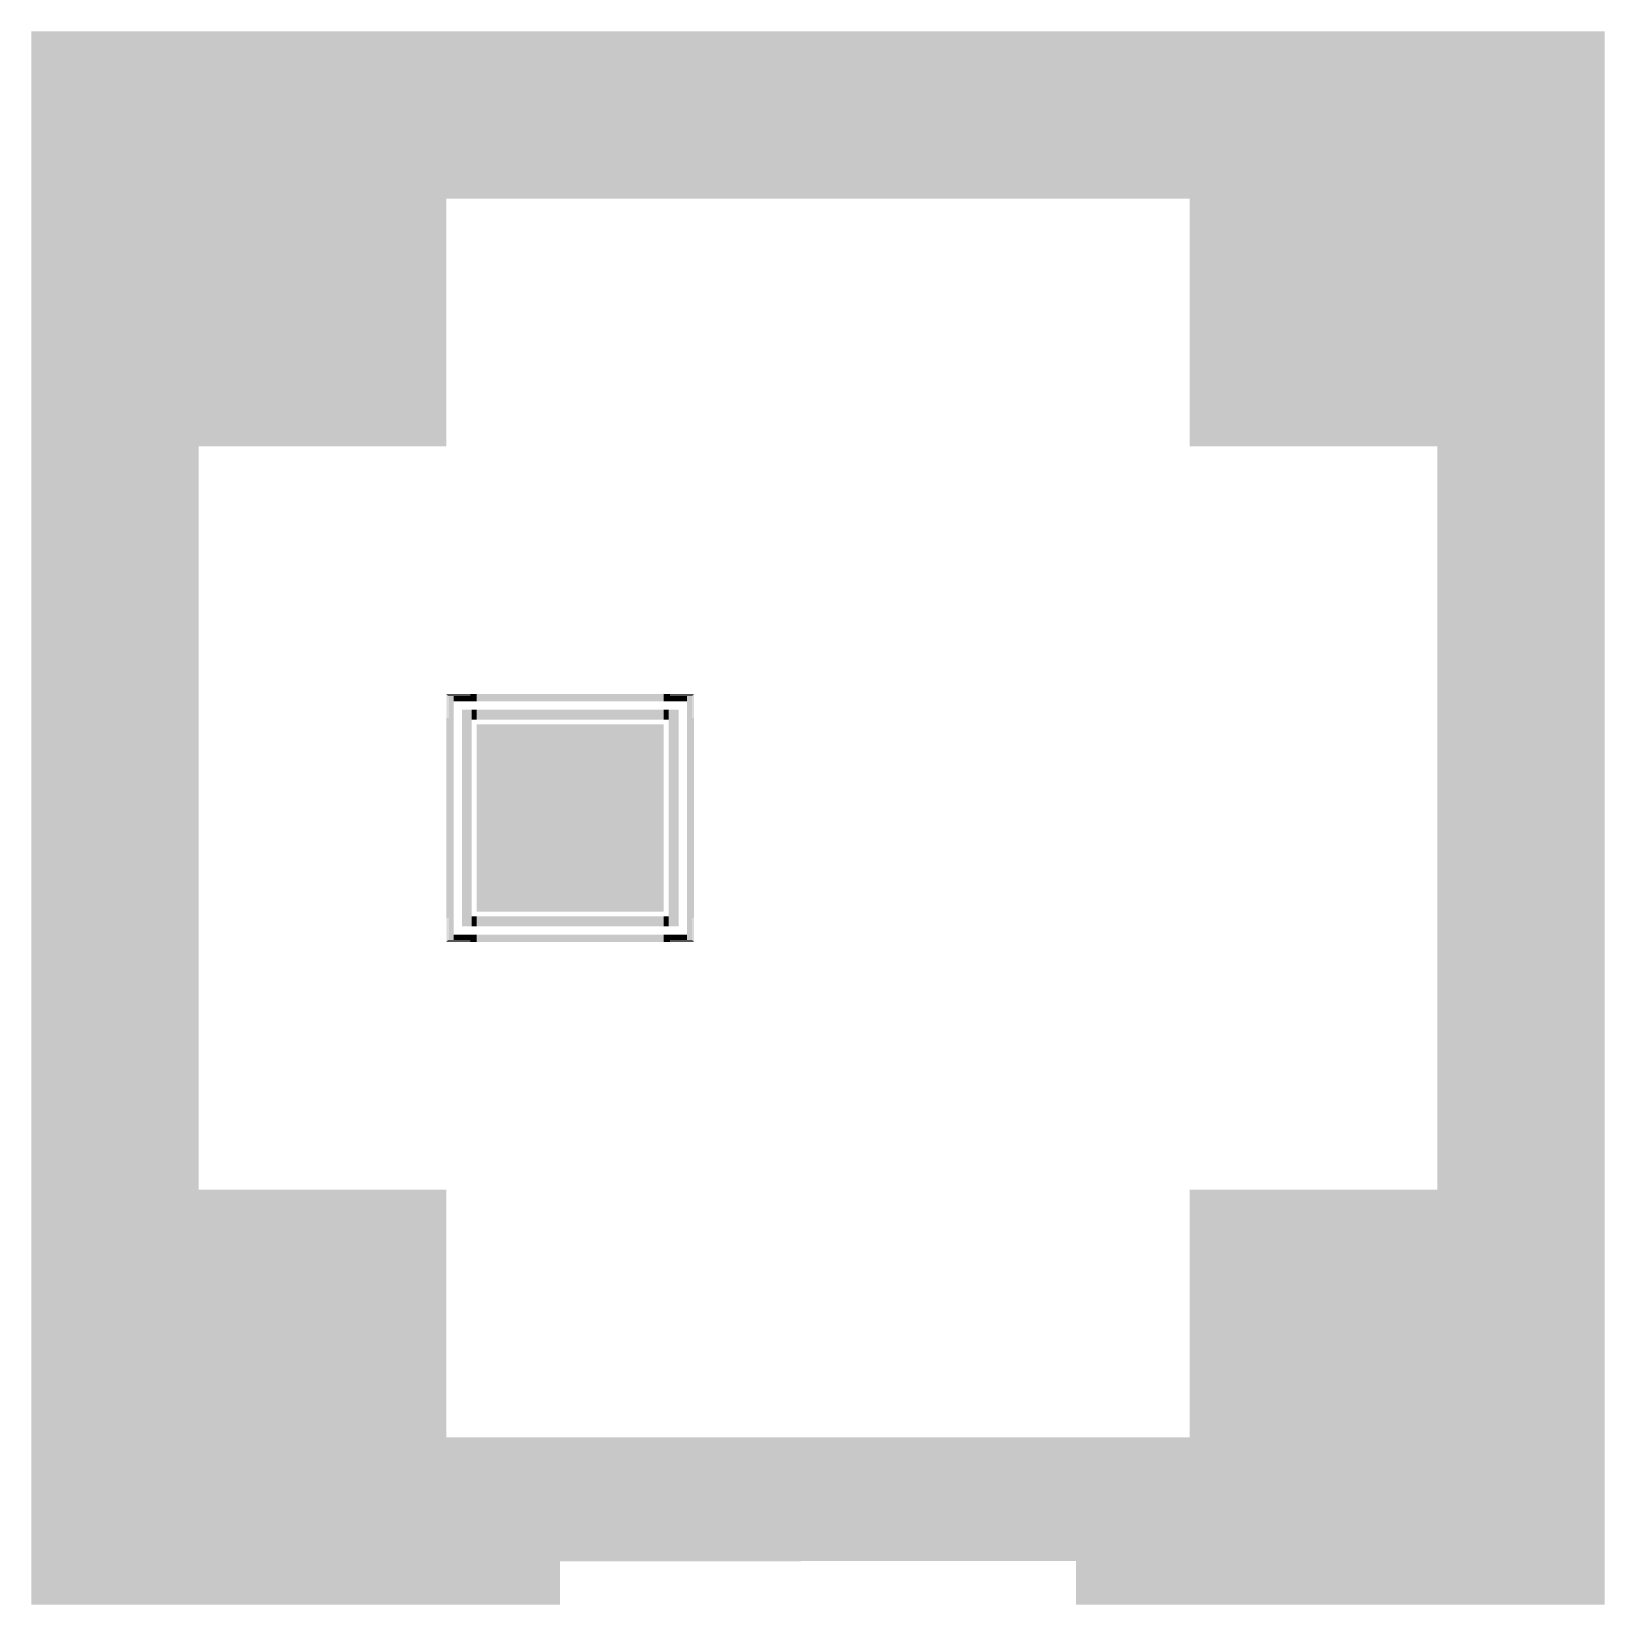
# Model space of a CAD drawing. Header units: metres. Extents: x 12.9 to 89.1, y 12.9 to 89.1.
import ezdxf

# ---------------------------------------------------------------- set-up
doc = ezdxf.new("R2010")
doc.units = ezdxf.units.M

# ---------------------------------------------------------------- blocks, each defined once
blk = doc.blocks.new('*U9')
at = {"layer": '3'}
for points in [[(33, 45.02), (33, 56.98), (33.02, 45.02)], [(33.02, 45.02), (33, 56.98), (33.02, 56.98)], [(33.02, 56.98), (33.02, 57), (33.035, 56.98)], [(33.035, 56.98), (33.02, 57), (33.035, 57)], [(33.035, 56.98), (33.035, 57), (33.05, 56.98)], [(33.05, 56.98), (33.035, 57), (33.05, 57)], [(33.035, 45.035), (33.035, 56.965), (33.05, 45.035)], [(33.05, 45.035), (33.035, 56.965), (33.05, 56.965)], [(33.05, 56.98), (33.05, 57), (33.065, 56.98)], [(33.065, 56.98), (33.05, 57), (33.065, 57)], [(33.05, 56.95), (33.05, 56.965), (33.065, 56.95)], [(33.065, 56.95), (33.05, 56.965), (33.065, 56.965)], [(33.065, 56.98), (33.065, 57), (33.08, 56.98)], [(33.08, 56.98), (33.065, 57), (33.08, 57)], [(33.065, 56.95), (33.065, 56.965), (33.08, 56.95)], [(33.08, 56.95), (33.065, 56.965), (33.08, 56.965)], [(33.065, 45.065), (33.065, 56.935), (33.08, 45.065)], [(33.08, 45.065), (33.065, 56.935), (33.08, 56.935)], [(33.08, 56.98), (33.08, 57), (33.095, 56.98)], [(33.095, 56.98), (33.08, 57), (33.095, 57)], [(33.08, 56.95), (33.08, 56.965), (33.095, 56.95)], [(33.095, 56.95), (33.08, 56.965), (33.095, 56.965)], [(33.08, 56.92), (33.08, 56.935), (33.095, 56.92)], [(33.095, 56.92), (33.08, 56.935), (33.095, 56.935)], [(33.095, 56.98), (33.095, 57), (33.35, 56.98)], [(33.35, 56.98), (33.095, 57), (33.35, 57)], [(33.095, 56.95), (33.095, 56.965), (33.35, 56.95)], [(33.35, 56.95), (33.095, 56.965), (33.35, 56.965)], [(33.095, 56.92), (33.095, 56.935), (33.35, 56.92)], [(33.35, 56.92), (33.095, 56.935), (33.35, 56.935)], [(33.095, 45.095), (33.095, 56.905), (33.35, 45.095)], [(33.35, 45.095), (33.095, 56.905), (33.35, 56.905)], [(33.35, 56.98), (33.35, 57), (33.75, 56.98)], [(33.75, 56.98), (33.35, 57), (33.75, 57)], [(33.35, 56.95), (33.35, 56.965), (33.75, 56.95)], [(33.75, 56.95), (33.35, 56.965), (33.75, 56.965)], [(33.35, 56.92), (33.35, 56.935), (33.75, 56.92)], [(33.75, 56.92), (33.35, 56.935), (33.75, 56.935)], [(33.35, 56.649939), (33.35, 56.905), (33.75, 56.649939)], [(33.75, 56.649939), (33.35, 56.905), (33.75, 56.905)], [(33.75, 56.98), (33.75, 57), (34.163, 56.98)], [(34.163, 56.98), (33.75, 57), (34.163, 57)], [(33.75, 56.95), (33.75, 56.965), (34.163, 56.95)], [(34.163, 56.95), (33.75, 56.965), (34.163, 56.965)], [(33.75, 56.92), (33.75, 56.935), (34.163, 56.92)], [(34.163, 56.92), (33.75, 56.935), (34.163, 56.935)], [(33.75, 56.649939), (33.75, 56.905), (34.163, 56.649939)], [(34.163, 56.649939), (33.75, 56.905), (34.163, 56.905)], [(34.163, 56.649939), (34.163, 57), (34.23, 56.649939)], [(34.23, 56.649939), (34.163, 57), (34.23, 57)], [(34.23, 56.649939), (34.23, 57), (34.47, 56.649939)], [(34.47, 56.649939), (34.23, 57), (34.47, 57)], [(34.47, 56.649939), (34.47, 57), (43.53, 56.649939)], [(43.53, 56.649939), (34.47, 57), (43.53, 57)], [(43.53, 56.649939), (43.53, 57), (43.77, 56.649939)], [(43.77, 56.649939), (43.53, 57), (43.77, 57)], [(43.77, 56.649939), (43.77, 57), (43.837, 56.649939)], [(43.837, 56.649939), (43.77, 57), (43.837, 57)], [(43.837, 56.98), (43.837, 57), (44.25, 56.98)], [(44.25, 56.98), (43.837, 57), (44.25, 57)], [(43.837, 56.95), (43.837, 56.965), (44.25, 56.95)], [(44.25, 56.95), (43.837, 56.965), (44.25, 56.965)], [(43.837, 56.92), (43.837, 56.935), (44.25, 56.92)], [(44.25, 56.92), (43.837, 56.935), (44.25, 56.935)], [(43.837, 56.649939), (43.837, 56.905), (44.25, 56.649939)], [(44.25, 56.649939), (43.837, 56.905), (44.25, 56.905)], [(44.25, 56.98), (44.25, 57), (44.65, 56.98)], [(44.65, 56.98), (44.25, 57), (44.65, 57)], [(44.25, 56.95), (44.25, 56.965), (44.65, 56.95)], [(44.65, 56.95), (44.25, 56.965), (44.65, 56.965)], [(44.25, 56.92), (44.25, 56.935), (44.65, 56.92)], [(44.65, 56.92), (44.25, 56.935), (44.65, 56.935)], [(44.25, 56.649939), (44.25, 56.905), (44.65, 56.649939)], [(44.65, 56.649939), (44.25, 56.905), (44.65, 56.905)], [(44.65, 56.98), (44.65, 57), (44.905, 56.98)], [(44.905, 56.98), (44.65, 57), (44.905, 57)], [(44.65, 56.95), (44.65, 56.965), (44.905, 56.95)], [(44.905, 56.95), (44.65, 56.965), (44.905, 56.965)], [(44.65, 56.92), (44.65, 56.935), (44.905, 56.92)], [(44.905, 56.92), (44.65, 56.935), (44.905, 56.935)], [(44.65, 45.095), (44.65, 56.905), (44.905, 45.095)], [(44.905, 45.095), (44.65, 56.905), (44.905, 56.905)], [(44.905, 56.98), (44.905, 57), (44.92, 56.98)], [(44.92, 56.98), (44.905, 57), (44.92, 57)], [(44.905, 56.95), (44.905, 56.965), (44.92, 56.95)], [(44.92, 56.95), (44.905, 56.965), (44.92, 56.965)], [(44.905, 56.92), (44.905, 56.935), (44.92, 56.92)], [(44.92, 56.92), (44.905, 56.935), (44.92, 56.935)], [(44.92, 56.98), (44.92, 57), (44.935, 56.98)], [(44.935, 56.98), (44.92, 57), (44.935, 57)], [(44.92, 56.95), (44.92, 56.965), (44.935, 56.95)], [(44.935, 56.95), (44.92, 56.965), (44.935, 56.965)], [(44.92, 45.065), (44.92, 56.935), (44.935, 45.065)], [(44.935, 45.065), (44.92, 56.935), (44.935, 56.935)], [(44.935, 56.98), (44.935, 57), (44.95, 56.98)], [(44.95, 56.98), (44.935, 57), (44.95, 57)], [(44.935, 56.95), (44.935, 56.965), (44.95, 56.95)], [(44.95, 56.95), (44.935, 56.965), (44.95, 56.965)], [(44.95, 56.98), (44.95, 57), (44.965, 56.98)], [(44.965, 56.98), (44.95, 57), (44.965, 57)], [(44.95, 45.035), (44.95, 56.965), (44.965, 45.035)], [(44.965, 45.035), (44.95, 56.965), (44.965, 56.965)], [(44.965, 56.98), (44.965, 57), (44.98, 56.98)], [(44.98, 56.98), (44.965, 57), (44.98, 57)], [(44.98, 45.02), (44.98, 56.98), (45, 45.02)], [(45, 45.02), (44.98, 56.98), (45, 56.98)], [(33.02, 46.163), (33.02, 55.837), (33.035, 46.163)], [(33.035, 46.163), (33.02, 55.837), (33.035, 55.837)], [(33.05, 46.163), (33.05, 55.837), (33.065, 46.163)], [(33.065, 46.163), (33.05, 55.837), (33.065, 55.837)], [(33.08, 46.163), (33.08, 55.837), (33.095, 46.163)], [(33.095, 46.163), (33.08, 55.837), (33.095, 55.837)], [(33.75, 45.75), (33.75, 56.249939), (34.163, 45.75)], [(34.163, 45.75), (33.75, 56.249939), (34.163, 56.249939)], [(34.163, 45.75), (34.163, 56.249939), (34.23, 45.75)], [(34.23, 45.75), (34.163, 56.249939), (34.23, 56.249939)], [(34.23, 55.77), (34.23, 56.249939), (34.47, 55.77)], [(34.47, 55.77), (34.23, 56.249939), (34.47, 56.249939)], [(34.47, 55.77), (34.47, 56.249939), (43.53, 55.77)], [(43.53, 55.77), (34.47, 56.249939), (43.53, 56.249939)], [(43.53, 55.77), (43.53, 56.249939), (43.77, 55.77)], [(43.77, 55.77), (43.53, 56.249939), (43.77, 56.249939)], [(43.77, 45.75), (43.77, 56.249939), (43.837, 45.75)], [(43.837, 45.75), (43.77, 56.249939), (43.837, 56.249939)], [(43.837, 45.75), (43.837, 56.249939), (44.25, 45.75)], [(44.25, 45.75), (43.837, 56.249939), (44.25, 56.249939)], [(44.905, 46.163), (44.905, 55.837), (44.92, 46.163)], [(44.92, 46.163), (44.905, 55.837), (44.92, 55.837)], [(44.935, 46.163), (44.935, 55.837), (44.95, 46.163)], [(44.95, 46.163), (44.935, 55.837), (44.95, 55.837)], [(44.965, 46.163), (44.965, 55.837), (44.98, 46.163)], [(44.98, 46.163), (44.965, 55.837), (44.98, 55.837)], [(34.47, 46.47), (34.47, 55.53), (43.53, 46.47)], [(43.53, 46.47), (34.47, 55.53), (43.53, 55.53)], [(34.23, 45.75), (34.23, 46.23), (34.47, 45.75)], [(34.47, 45.75), (34.23, 46.23), (34.47, 46.23)], [(34.47, 45.75), (34.47, 46.23), (43.53, 45.75)], [(43.53, 45.75), (34.47, 46.23), (43.53, 46.23)], [(43.53, 45.75), (43.53, 46.23), (43.77, 45.75)], [(43.77, 45.75), (43.53, 46.23), (43.77, 46.23)], [(33.02, 45), (33.02, 45.02), (33.035, 45)], [(33.035, 45), (33.02, 45.02), (33.035, 45.02)], [(33.035, 45), (33.035, 45.02), (33.05, 45)], [(33.05, 45), (33.035, 45.02), (33.05, 45.02)], [(33.05, 45.035), (33.05, 45.05), (33.065, 45.035)], [(33.065, 45.035), (33.05, 45.05), (33.065, 45.05)], [(33.05, 45), (33.05, 45.02), (33.065, 45)], [(33.065, 45), (33.05, 45.02), (33.065, 45.02)], [(33.065, 45.035), (33.065, 45.05), (33.08, 45.035)], [(33.08, 45.035), (33.065, 45.05), (33.08, 45.05)], [(33.065, 45), (33.065, 45.02), (33.08, 45)], [(33.08, 45), (33.065, 45.02), (33.08, 45.02)], [(33.08, 45.065), (33.08, 45.08), (33.095, 45.065)], [(33.095, 45.065), (33.08, 45.08), (33.095, 45.08)], [(33.08, 45.035), (33.08, 45.05), (33.095, 45.035)], [(33.095, 45.035), (33.08, 45.05), (33.095, 45.05)], [(33.08, 45), (33.08, 45.02), (33.095, 45)], [(33.095, 45), (33.08, 45.02), (33.095, 45.02)], [(33.095, 45.065), (33.095, 45.08), (33.35, 45.065)], [(33.35, 45.065), (33.095, 45.08), (33.35, 45.08)], [(33.095, 45.035), (33.095, 45.05), (33.35, 45.035)], [(33.35, 45.035), (33.095, 45.05), (33.35, 45.05)], [(33.095, 45), (33.095, 45.02), (33.35, 45)], [(33.35, 45), (33.095, 45.02), (33.35, 45.02)], [(33.35, 45.095), (33.35, 45.35), (33.75, 45.095)], [(33.75, 45.095), (33.35, 45.35), (33.75, 45.35)], [(33.35, 45.065), (33.35, 45.08), (33.75, 45.065)], [(33.75, 45.065), (33.35, 45.08), (33.75, 45.08)], [(33.35, 45.035), (33.35, 45.05), (33.75, 45.035)], [(33.75, 45.035), (33.35, 45.05), (33.75, 45.05)], [(33.35, 45), (33.35, 45.02), (33.75, 45)], [(33.75, 45), (33.35, 45.02), (33.75, 45.02)], [(33.75, 45.095), (33.75, 45.35), (34.163, 45.095)], [(34.163, 45.095), (33.75, 45.35), (34.163, 45.35)], [(33.75, 45.065), (33.75, 45.08), (34.163, 45.065)], [(34.163, 45.065), (33.75, 45.08), (34.163, 45.08)], [(33.75, 45.035), (33.75, 45.05), (34.163, 45.035)], [(34.163, 45.035), (33.75, 45.05), (34.163, 45.05)], [(33.75, 45), (33.75, 45.02), (34.163, 45)], [(34.163, 45), (33.75, 45.02), (34.163, 45.02)], [(34.163, 45), (34.163, 45.35), (34.23, 45)], [(34.23, 45), (34.163, 45.35), (34.23, 45.35)], [(34.23, 45), (34.23, 45.35), (34.47, 45)], [(34.47, 45), (34.23, 45.35), (34.47, 45.35)], [(34.47, 45), (34.47, 45.35), (43.53, 45)], [(43.53, 45), (34.47, 45.35), (43.53, 45.35)], [(43.53, 45), (43.53, 45.35), (43.77, 45)], [(43.77, 45), (43.53, 45.35), (43.77, 45.35)], [(43.77, 45), (43.77, 45.35), (43.837, 45)], [(43.837, 45), (43.77, 45.35), (43.837, 45.35)], [(43.837, 45.095), (43.837, 45.35), (44.25, 45.095)], [(44.25, 45.095), (43.837, 45.35), (44.25, 45.35)], [(43.837, 45.065), (43.837, 45.08), (44.25, 45.065)], [(44.25, 45.065), (43.837, 45.08), (44.25, 45.08)], [(43.837, 45.035), (43.837, 45.05), (44.25, 45.035)], [(44.25, 45.035), (43.837, 45.05), (44.25, 45.05)], [(43.837, 45), (43.837, 45.02), (44.25, 45)], [(44.25, 45), (43.837, 45.02), (44.25, 45.02)], [(44.25, 45.095), (44.25, 45.35), (44.65, 45.095)], [(44.65, 45.095), (44.25, 45.35), (44.65, 45.35)], [(44.25, 45.065), (44.25, 45.08), (44.65, 45.065)], [(44.65, 45.065), (44.25, 45.08), (44.65, 45.08)], [(44.25, 45.035), (44.25, 45.05), (44.65, 45.035)], [(44.65, 45.035), (44.25, 45.05), (44.65, 45.05)], [(44.25, 45), (44.25, 45.02), (44.65, 45)], [(44.65, 45), (44.25, 45.02), (44.65, 45.02)], [(44.65, 45.065), (44.65, 45.08), (44.905, 45.065)], [(44.905, 45.065), (44.65, 45.08), (44.905, 45.08)], [(44.65, 45.035), (44.65, 45.05), (44.905, 45.035)], [(44.905, 45.035), (44.65, 45.05), (44.905, 45.05)], [(44.65, 45), (44.65, 45.02), (44.905, 45)], [(44.905, 45), (44.65, 45.02), (44.905, 45.02)], [(44.905, 45.065), (44.905, 45.08), (44.92, 45.065)], [(44.92, 45.065), (44.905, 45.08), (44.92, 45.08)], [(44.905, 45.035), (44.905, 45.05), (44.92, 45.035)], [(44.92, 45.035), (44.905, 45.05), (44.92, 45.05)], [(44.905, 45), (44.905, 45.02), (44.92, 45)], [(44.92, 45), (44.905, 45.02), (44.92, 45.02)], [(44.92, 45.035), (44.92, 45.05), (44.935, 45.035)], [(44.935, 45.035), (44.92, 45.05), (44.935, 45.05)], [(44.92, 45), (44.92, 45.02), (44.935, 45)], [(44.935, 45), (44.92, 45.02), (44.935, 45.02)], [(44.935, 45.035), (44.935, 45.05), (44.95, 45.035)], [(44.95, 45.035), (44.935, 45.05), (44.95, 45.05)], [(44.935, 45), (44.935, 45.02), (44.95, 45)], [(44.95, 45), (44.935, 45.02), (44.95, 45.02)], [(44.95, 45), (44.95, 45.02), (44.965, 45)], [(44.965, 45), (44.95, 45.02), (44.965, 45.02)], [(44.965, 45), (44.965, 45.02), (44.98, 45)], [(44.98, 45), (44.965, 45.02), (44.98, 45.02)]]:
    blk.add_solid(points, dxfattribs=at)
blk = doc.blocks.new('*U10')
at = {"layer": '3'}
for points in [[(12.9, 12.9), (12.9, 89.1), (21, 12.9)], [(21, 12.9), (12.9, 89.1), (21, 89.1)], [(21, 69), (21, 89.1), (33, 69)], [(33, 69), (21, 89.1), (33, 89.1)], [(33, 81), (33, 89.1), (38.5, 81)], [(38.5, 81), (33, 89.1), (38.5, 89.1)], [(38.5, 81), (38.5, 89.1), (63.5, 81)], [(63.5, 81), (38.5, 89.1), (63.5, 89.1)], [(63.5, 81), (63.5, 89.1), (69, 81)], [(69, 81), (63.5, 89.1), (69, 89.1)], [(69, 69), (69, 89.1), (81, 69)], [(81, 69), (69, 89.1), (81, 89.1)], [(81, 12.9), (81, 89.1), (89.1, 12.9)], [(89.1, 12.9), (81, 89.1), (89.1, 89.1)], [(21, 12.9), (21, 33), (33, 12.9)], [(33, 12.9), (21, 33), (33, 33)], [(69, 12.9), (69, 33), (81, 12.9)], [(81, 12.9), (69, 33), (81, 33)], [(33, 12.9), (33, 21), (38.5, 12.9)], [(38.5, 12.9), (33, 21), (38.5, 21)], [(38.5, 15), (38.5, 21), (63.5, 15.002)], [(63.5, 15.002), (38.5, 21), (63.5, 21)], [(63.5, 12.9), (63.5, 21), (69, 12.9)], [(69, 12.9), (63.5, 21), (69, 21)]]:
    blk.add_solid(points, dxfattribs=at)

msp = doc.modelspace()

# ---------------------------------------------------------------- block references
at = {"layer": '3'}
for name in ['*U10', '*U9']:
    msp.add_blockref(name, (0, 0), dxfattribs=at)

doc.saveas('drawing.dxf')
